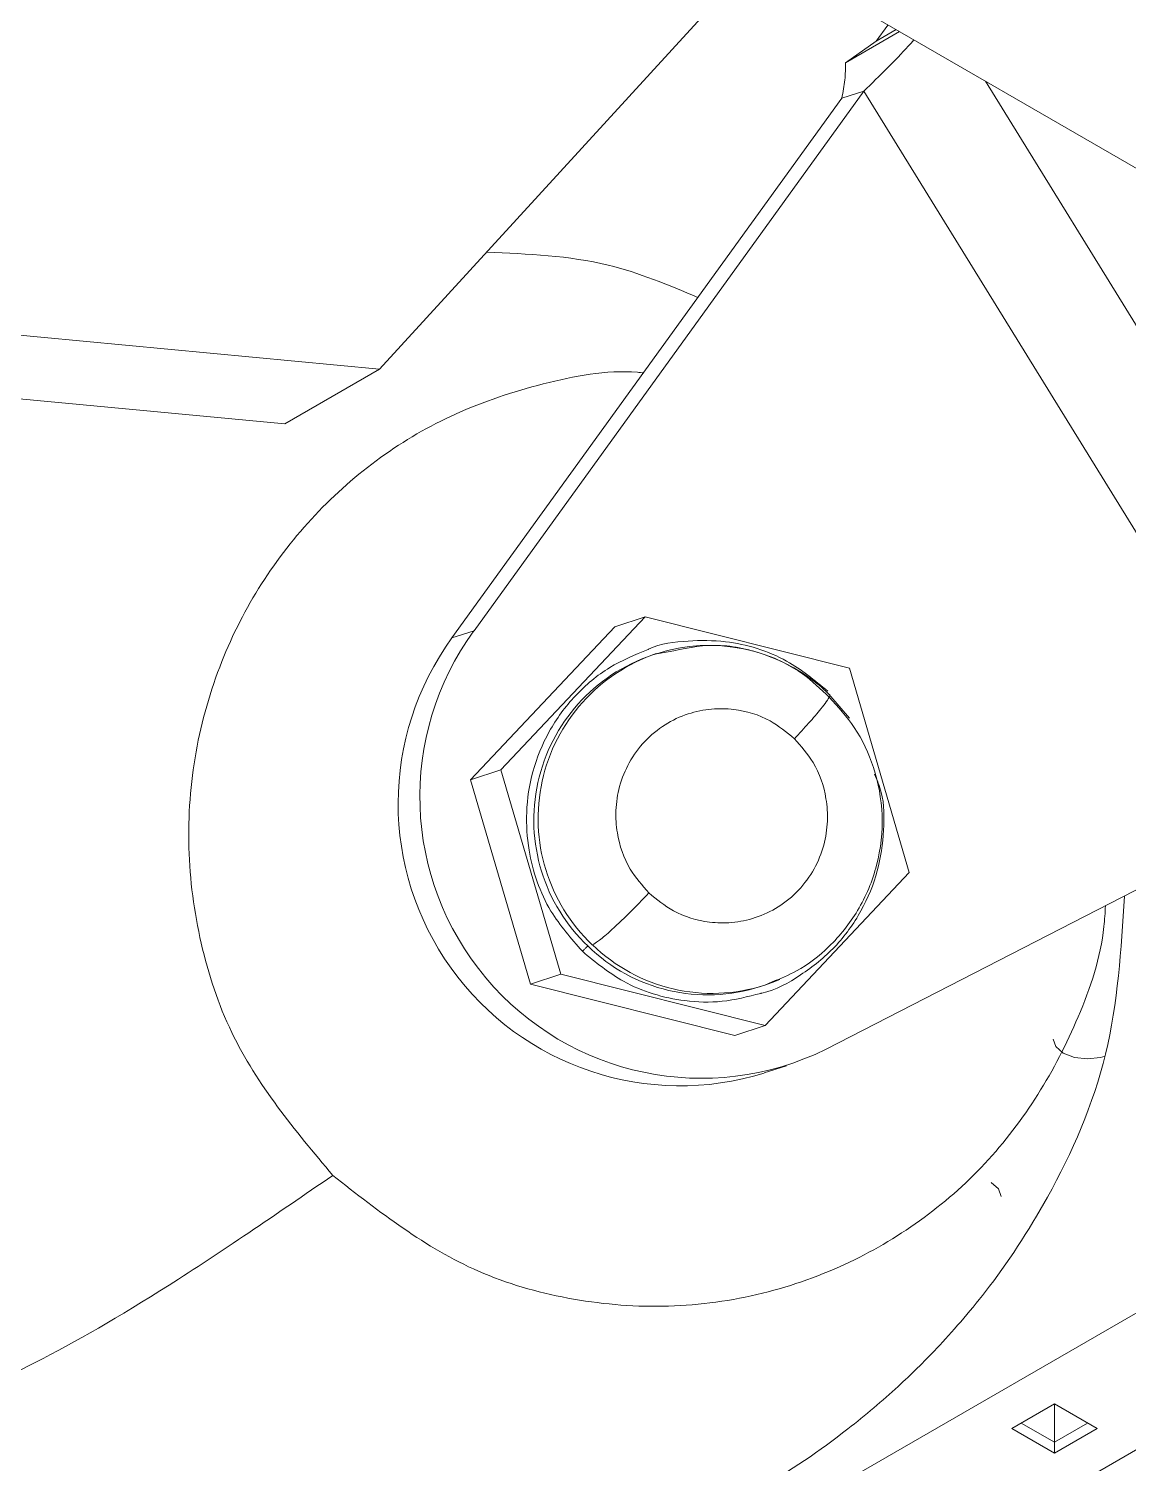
# Model space of a CAD drawing. Header units: millimetres. Extents: x -529 to 1738, y -425 to 849.
# Drawn here: x 3.45 to 11.65, y 203.72 to 214.42 of the extents above; entities that cross this region are included whole.
import ezdxf

# ---------------------------------------------------------------- set-up
doc = ezdxf.new("R2010")
doc.units = ezdxf.units.MM

msp = doc.modelspace()

# ---------------------------------------------------------------- linework, layer by layer
at = {"color": 7, "linetype": 'Continuous', "lineweight": 15}
for p, q in [((105.636, 159.152), (-7.501, 224.465)), ((6.067, 211.877), (8.915, 214.988)), ((9.945, 214.394), (9.542, 214.161)), ((9.542, 214.161), (9.771, 214.321)), ((9.68, 213.95), (6.772, 209.926)), ((9.515, 213.896), (9.68, 213.95)), ((12.959, 208.634), (9.68, 213.95)), ((9.515, 213.896), (6.607, 209.873)), ((2.812, 212.184), (6.067, 211.877)), ((6.067, 211.877), (5.36, 211.469)), ((2.105, 211.776), (5.36, 211.469)), ((6.972, 208.888), (8.049, 210.03)), ((8.049, 210.03), (7.823, 209.956)), ((8.049, 210.03), (9.572, 209.647)), ((6.607, 209.873), (6.772, 209.926)), ((6.746, 208.814), (7.823, 209.956)), ((8.215, 209.779), (8.132, 209.755)), ((8.22, 209.768), (8.132, 209.755)), ((8.132, 209.755), (8.099, 209.744)), ((9.572, 209.647), (10.018, 208.124)), ((6.746, 208.814), (6.972, 208.888)), ((7.193, 207.291), (6.746, 208.814)), ((7.419, 207.365), (6.972, 208.888)), ((9.397, 206.806), (12.959, 208.634)), ((10.018, 208.124), (8.942, 206.982)), ((16.566, 207.643), (5.648, 201.341)), ((7.193, 207.291), (7.419, 207.365)), ((8.942, 206.982), (7.419, 207.365)), ((8.941, 207.284), (8.996, 207.308)), ((8.941, 207.284), (8.995, 207.303)), ((8.716, 206.908), (7.193, 207.291)), ((8.908, 207.273), (8.941, 207.284)), ((17.45, 207.133), (6.532, 200.83)), ((8.716, 206.908), (8.942, 206.982)), ((8.936, 206.629), (9.101, 206.683)), ((11.1, 204.161), (10.782, 203.978)), ((11.418, 203.978), (11.1, 204.161)), ((11.1, 203.876), (11.1, 204.161)), ((11.1, 203.876), (10.853, 204.018)), ((11.347, 204.018), (11.1, 203.876)), ((10.782, 203.978), (11.1, 203.794)), ((11.1, 203.794), (11.418, 203.978)), ((11.1, 203.794), (11.1, 203.876))]:
    msp.add_line(p, q, dxfattribs=at)
at = {"color": 8, "linetype": 'Continuous', "lineweight": 15}
for p, q in [((9.771, 214.321), (9.92, 214.408)), ((10.586, 214.024), (13.588, 209.156)), ((9.573, 209.274), (9.418, 209.454)), ((8.995, 207.303), (9.053, 207.327))]:
    msp.add_line(p, q, dxfattribs=at)
at = {"color": 7, "linetype": 'Continuous', "lineweight": 15, "flags": 128}
for points in [[(9.86, 214.443), (9.859, 214.441), (9.771, 214.321)], [(11.479, 206.755), (11.444, 206.745), (11.347, 206.734), (11.249, 206.745), (11.166, 206.777), (11.111, 206.825), (11.092, 206.881)], [(10.629, 205.813), (10.684, 205.766), (10.704, 205.709)]]:
    msp.add_lwpolyline(points, dxfattribs=at)
at = {"color": 7, "linetype": 'Continuous', "lineweight": 15}
for centre, radius, start, end in [((8.31, 208.637), 2.104, 144.0229, 287.3264), ((8.468, 208.689), 2.1, 143.8907, 296.257)]:
    msp.add_arc(centre, radius, start, end, dxfattribs=at)
at = {"color": 8, "linetype": 'Continuous', "lineweight": 15}
for centre, radius, start, end in [((8.526, 208.539), 1.278, 45.6999, 104.0727), ((8.516, 208.515), 1.298, 108.7427, 226.4764), ((8.548, 208.526), 1.298, 108.718, 226.4766), ((8.514, 208.488), 1.277, 225.6877, 287.967), ((8.547, 208.499), 1.277, 225.6877, 287.967)]:
    msp.add_arc(centre, radius, start, end, dxfattribs=at)
at = {"color": 7, "linetype": 'Continuous', "lineweight": 15}
for points, knots in [([(9.68, 213.95), (9.738, 214.007), (9.855, 214.121), (9.98, 214.25), (10.038, 214.316), (10.052, 214.332)], [0, 0, 0, 0, 0.431254, 0.8625081, 1, 1, 1, 1]), ([(8.442, 212.412), (8.222, 212.504), (7.723, 212.713), (7.173, 212.736), (6.866, 212.749)], [0, 0, 0, 0, 0.441015, 1, 1, 1, 1]), ([(8.036, 211.849), (8.021, 211.851), (7.77, 211.874), (7.287, 211.781), (6.435, 211.504), (5.526, 210.845), (4.924, 209.899), (4.675, 209.023), (4.621, 208.307), (4.715, 207.597), (5.002, 206.721), (5.437, 206.202), (5.719, 205.865)], [0, 0, 0, 0, 0.0056, 0.092868, 0.178323, 0.337067, 0.495811, 0.581265, 0.668533, 0.755802, 0.841256, 1, 1, 1, 1]), ([(8.07, 209.787), (8.071, 209.787), (8.163, 209.831), (8.362, 209.855), (8.713, 209.854), (9.089, 209.74), (9.312, 209.557), (9.411, 209.476)], [0, 0, 0, 0, 0.0025916, 0.2128874, 0.4067706, 0.7380783, 1, 1, 1, 1]), ([(9.421, 209.43), (9.357, 209.492), (9.217, 209.627), (8.922, 209.768), (8.572, 209.843), (8.333, 209.792), (8.22, 209.768)], [0, 0, 0, 0, 0.202425, 0.446587, 0.735924, 1, 1, 1, 1]), ([(9.418, 209.454), (9.424, 209.451), (9.436, 209.446), (9.372, 209.358), (9.274, 209.242), (9.198, 209.161), (9.161, 209.121)], [0, 0, 0, 0, 0.270261, 0.562429, 0.789736, 1, 1, 1, 1]), ([(8.076, 207.971), (8.026, 208.028), (7.913, 208.157), (7.838, 208.379), (7.824, 208.591), (7.852, 208.771), (7.924, 208.948), (8.04, 209.107), (8.191, 209.231), (8.363, 209.312), (8.539, 209.348), (8.749, 209.344), (8.971, 209.278), (9.103, 209.169), (9.161, 209.121)], [0, 0, 0, 0, 0.090318, 0.204563, 0.27142, 0.343936, 0.420786, 0.5, 0.579214, 0.656064, 0.72858, 0.795437, 0.909682, 1, 1, 1, 1]), ([(8.996, 207.308), (9.057, 207.333), (9.212, 207.396), (9.437, 207.572), (9.651, 207.838), (9.792, 208.177), (9.833, 208.548), (9.767, 208.902), (9.627, 209.204), (9.486, 209.358), (9.421, 209.43)], [0, 0, 0, 0, 0.077054, 0.195011, 0.328156, 0.471254, 0.616874, 0.757178, 0.886004, 1, 1, 1, 1]), ([(9.161, 209.121), (9.211, 209.065), (9.324, 208.936), (9.4, 208.714), (9.413, 208.502), (9.386, 208.322), (9.314, 208.145), (9.198, 207.986), (9.046, 207.862), (8.875, 207.781), (8.699, 207.745), (8.489, 207.749), (8.267, 207.815), (8.135, 207.923), (8.076, 207.971)], [0, 0, 0, 0, 0.090318, 0.204563, 0.27142, 0.343936, 0.420786, 0.5, 0.579214, 0.656064, 0.72858, 0.795437, 0.909682, 1, 1, 1, 1]), ([(9.759, 208.856), (9.778, 208.812), (9.832, 208.679), (9.832, 208.429), (9.791, 208.128), (9.667, 207.829), (9.473, 207.559), (9.216, 207.356), (9.02, 207.244), (8.912, 207.223), (8.91, 207.222)], [0, 0, 0, 0, 0.06978, 0.206954, 0.355741, 0.513419, 0.675949, 0.83848, 0.996157, 1, 1, 1, 1]), ([(1.958, 204.124), (2.331, 203.825), (3.053, 203.247), (4.43, 202.768), (5.734, 202.629), (6.955, 202.753), (7.972, 203.049), (8.864, 203.482), (9.487, 203.904), (9.923, 204.275), (10.222, 204.567), (10.631, 205.03), (11.112, 205.76), (11.55, 206.759), (11.598, 207.55), (11.623, 207.948)], [0, 0, 0, 0, 0.1206057, 0.2334756, 0.3355118, 0.4248569, 0.5251986, 0.6106767, 0.6819994, 0.726356, 0.7632819, 0.8039994, 0.8580138, 0.9284295, 1, 1, 1, 1]), ([(8.076, 207.971), (8.027, 207.92), (7.924, 207.813), (7.788, 207.685), (7.694, 207.606), (7.667, 207.592), (7.655, 207.585)], [0, 0, 0, 0, 0.270261, 0.562429, 0.789736, 1, 1, 1, 1]), ([(5.719, 205.865), (6.065, 205.594), (6.597, 205.178), (7.473, 204.928), (8.178, 204.864), (8.882, 204.952), (9.733, 205.244), (10.647, 205.895), (11.23, 206.846), (11.461, 207.538), (11.478, 207.824), (11.481, 207.875)], [0, 0, 0, 0, 0.1714105, 0.2636838, 0.3579153, 0.4521467, 0.54442, 0.7158305, 0.8872411, 0.9795143, 1, 1, 1, 1]), ([(7.58, 207.536), (7.585, 207.541), (7.595, 207.551), (7.609, 207.564), (7.618, 207.572), (7.621, 207.574), (7.622, 207.574)], [0, 0, 0, 0, 0.2702613, 0.5624294, 0.7897364, 1, 1, 1, 1])]:
    msp.add_open_spline(points, degree=3, knots=knots, dxfattribs=at)
msp.add_open_spline([(9.542, 214.161), (9.542, 214.119), (9.542, 214.036), (9.524, 213.943), (9.515, 213.896)], degree=3, dxfattribs=at)
at = {"color": 8, "linetype": 'Continuous', "lineweight": 15}
for points, knots in [([(7.58, 207.536), (7.496, 207.632), (7.305, 207.849), (7.178, 208.223), (7.154, 208.581), (7.201, 208.884), (7.323, 209.184), (7.519, 209.45), (7.772, 209.664), (7.972, 209.746), (8.07, 209.787)], [0, 0, 0, 0, 0.137855, 0.312229, 0.414274, 0.524957, 0.642254, 0.76316, 0.884067, 1, 1, 1, 1]), ([(8.91, 207.222), (8.814, 207.198), (8.629, 207.15), (8.276, 207.162), (7.902, 207.271), (7.678, 207.455), (7.58, 207.536)], [0, 0, 0, 0, 0.206521, 0.401973, 0.73596, 1, 1, 1, 1]), ([(5.719, 205.865), (5.297, 205.576), (4.459, 205.002), (3.469, 204.434), (2.704, 204.101), (2.197, 203.996), (2.045, 204.104), (1.983, 204.149)], [0, 0, 0, 0, 0.215735, 0.428473, 0.639695, 0.850918, 1, 1, 1, 1])]:
    msp.add_open_spline(points, degree=3, knots=knots, dxfattribs=at)

doc.saveas('drawing.dxf')
